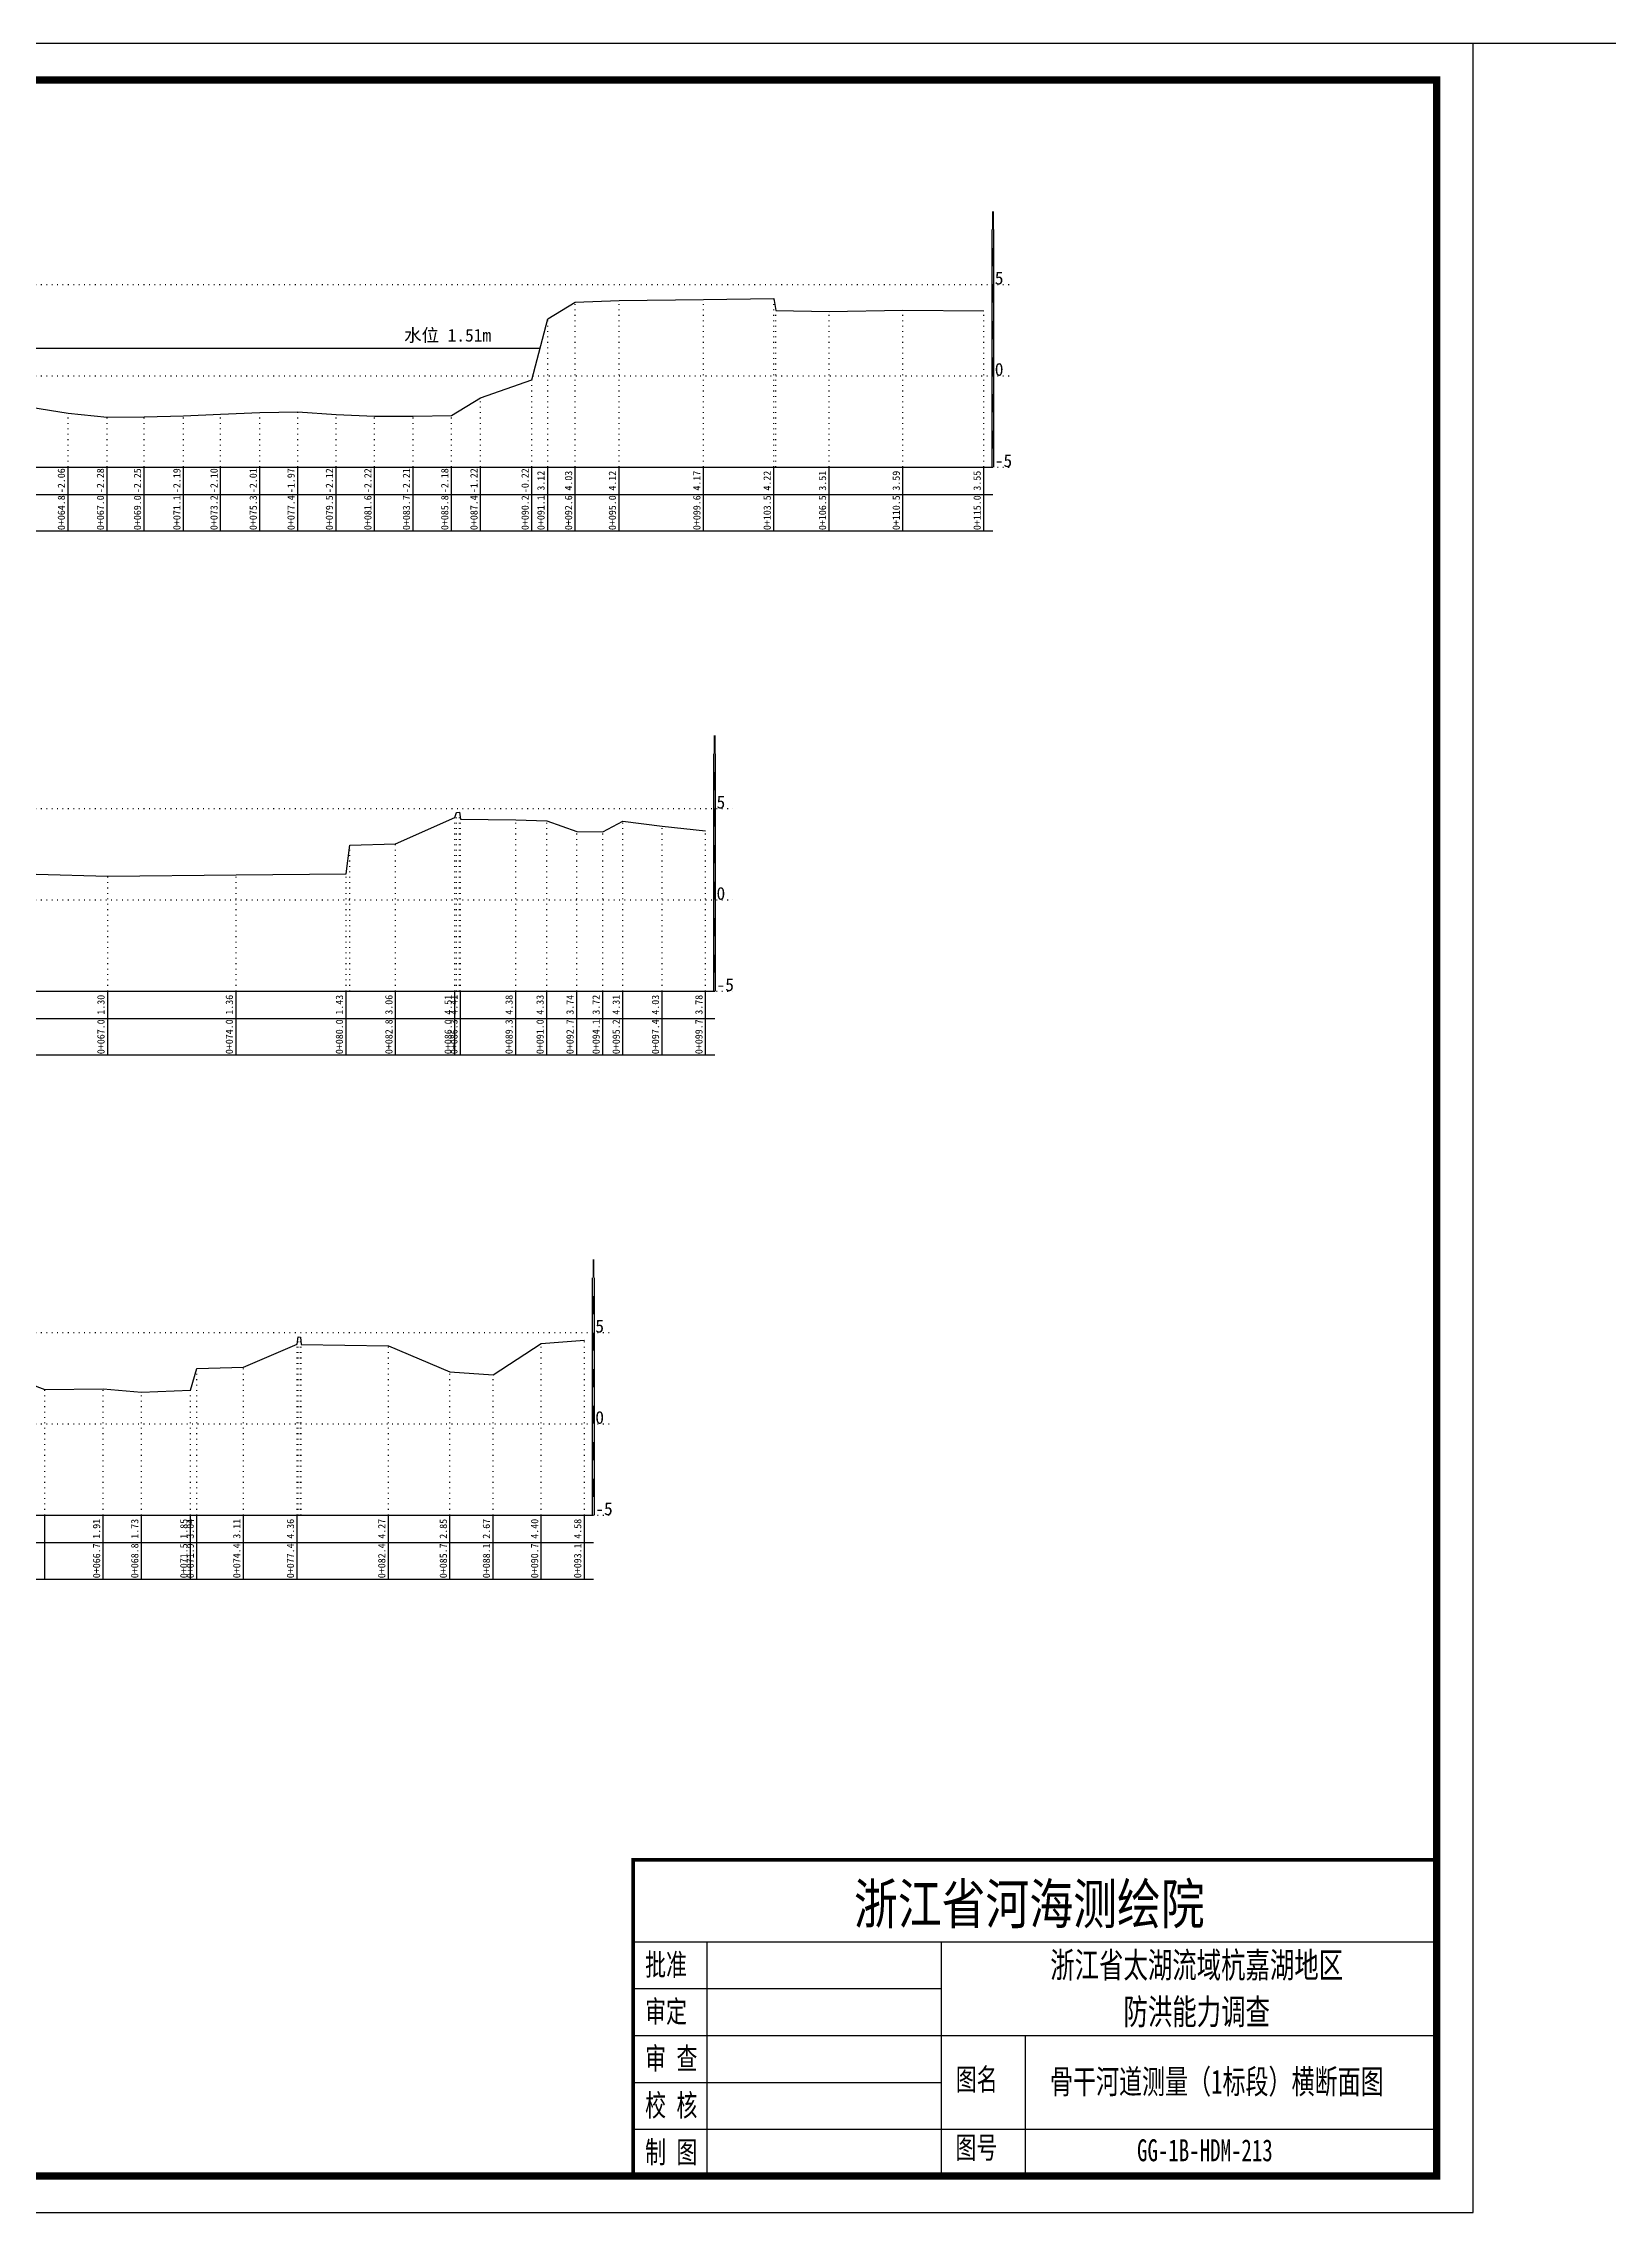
# Model space of a CAD drawing. Header units: millimetres. Extents: x 519117 to 522827, y 3371934 to 3372231.
# Drawn here: x 521690.8 to 521905.1, y 3371934.1 to 3372231.1 of the extents above; entities that cross this region are included whole.
import ezdxf
from ezdxf.enums import TextEntityAlignment as Align

# ---------------------------------------------------------------- set-up
doc = ezdxf.new("R2010")
doc.units = ezdxf.units.MM
doc.header["$LTSCALE"] = 0.4
doc.header["$MEASUREMENT"] = 0
doc.linetypes.add('X4', pattern=[1.6, 0, -1.6])
for name, color, linetype in [('DMX', 1, 'Continuous'), ('TEXT', 7, 'Continuous'), ('zdm1', 5, 'Continuous'), ('ZDMT5', 3, 'Continuous'), ('图框', 7, 'Continuous'), ('比例尺', 3, 'Continuous'), ('水位', 4, 'Continuous')]:
    doc.layers.add(name, color=color, linetype=linetype)
doc.styles.add('HDM', font='仿宋_GB2312.ttf')
doc.styles.add('tk2', font='SimSun.ttf', dxfattribs={"width": 0.8})

msp = doc.modelspace()

# ---------------------------------------------------------------- linework, layer by layer
at = {"lineweight": 100, "const_width": 0.5}
msp.add_lwpolyline([(521881.53, 3371982.35), (521771.53, 3371982.35), (521771.53, 3371939.06), (521881.53, 3371939.06), (521881.53, 3371982.35)], dxfattribs=at)
at = {"linetype": 'Continuous', "elevation": 0}
msp.add_lwpolyline([(521771.53, 3371971.15), (521771.53, 3371939.06)], dxfattribs=at)
at = {"layer": 'DMX', "linetype": 'Continuous', "flags": 128}
for points in [[(521689.03, 3372181.27), (521694.13, 3372180.42), (521699.48, 3372179.87), (521704.56, 3372179.95), (521709.96, 3372180.09), (521715.03, 3372180.32), (521720.41, 3372180.54), (521725.58, 3372180.64), (521730.83, 3372180.27), (521736.11, 3372180.02), (521741.38, 3372180.04), (521746.63, 3372180.12), (521750.63, 3372182.52), (521757.63, 3372185.02), (521759.81, 3372193.37), (521763.58, 3372195.64), (521769.58, 3372195.87), (521781.16, 3372195.99), (521790.78, 3372196.12), (521791.06, 3372194.47), (521798.36, 3372194.34), (521808.46, 3372194.54), (521819.53, 3372194.44)], [(521689.78, 3372117.31), (521699.56, 3372117.06), (521717.13, 3372117.21), (521732.21, 3372117.38), (521732.73, 3372121.31), (521738.98, 3372121.46), (521747.11, 3372125.08), (521747.33, 3372125.78), (521747.73, 3372125.81), (521747.88, 3372124.83), (521755.43, 3372124.76), (521759.68, 3372124.63), (521763.78, 3372123.16), (521767.36, 3372123.11), (521770.11, 3372124.58), (521775.48, 3372123.88), (521781.43, 3372123.26)], [(521686.86, 3372048.3), (521690.96, 3372046.78), (521698.96, 3372046.83), (521704.18, 3372046.38), (521710.91, 3372046.68), (521711.78, 3372049.65), (521718.16, 3372049.83), (521725.51, 3372052.95), (521725.63, 3372053.95), (521725.96, 3372053.93), (521726.06, 3372052.93), (521738.01, 3372052.73), (521746.43, 3372049.18), (521752.33, 3372048.75), (521758.93, 3372053.08), (521764.83, 3372053.53)]]:
    msp.add_lwpolyline(points, dxfattribs=at)
at = {"layer": 'TEXT', "color": 0}
for p, q in [((521771.53, 3371971.15, 0), (521881.53, 3371971.15, 0)), ((521781.62, 3371971.15, 0), (521781.62, 3371945.48, 0)), ((521813.7, 3371971.15, 0), (521813.7, 3371945.48, 0)), ((521771.53, 3371964.73, 0), (521813.7, 3371964.73, 0)), ((521771.53, 3371958.31, 0), (521813.7, 3371958.31, 0)), ((521813.7, 3371958.31, 0), (521881.53, 3371958.31, 0)), ((521825.18, 3371958.31, 0), (521825.18, 3371939.06, 0)), ((521771.53, 3371951.9, 0), (521813.7, 3371951.9, 0)), ((521771.53, 3371945.48, 0), (521881.53, 3371945.48, 0)), ((521781.62, 3371945.48, 0), (521781.62, 3371939.06, 0)), ((521813.7, 3371945.48, 0), (521813.7, 3371939.06, 0))]:
    msp.add_line(p, q, dxfattribs=at)
at = {"layer": 'zdm1', "linetype": 'Continuous'}
for p, q in [((521820.66, 3372173.06), (521820.66, 3372205.56)), ((521820.91, 3372173.06), (521820.91, 3372205.56)), ((521532.11, 3372173.06), (521820.78, 3372173.06)), ((521520.86, 3372169.31), (521820.78, 3372169.31)), ((521520.86, 3372164.31), (521820.78, 3372164.31)), ((521782.56, 3372101.31), (521782.56, 3372133.81)), ((521782.81, 3372101.31), (521782.81, 3372133.81)), ((521532.11, 3372101.31), (521782.68, 3372101.31)), ((521520.86, 3372097.56), (521782.68, 3372097.56)), ((521520.86, 3372092.56), (521782.68, 3372092.56)), ((521765.96, 3372029.56), (521765.96, 3372062.06)), ((521766.21, 3372029.56), (521766.21, 3372062.06)), ((521532.11, 3372029.56), (521766.08, 3372029.56)), ((521520.86, 3372025.81), (521766.08, 3372025.81)), ((521520.86, 3372020.81), (521766.08, 3372020.81))]:
    msp.add_line(p, q, dxfattribs=at)
at = {"layer": 'zdm1', "linetype": 'X4'}
for p, q in [((521528.36, 3372198.06), (521823.28, 3372198.06)), ((521528.36, 3372185.56), (521823.28, 3372185.56)), ((521528.36, 3372173.06), (521823.28, 3372173.06)), ((521528.36, 3372126.31), (521785.18, 3372126.31)), ((521528.36, 3372113.81), (521785.18, 3372113.81)), ((521528.36, 3372101.31), (521785.18, 3372101.31)), ((521528.36, 3372054.56), (521768.58, 3372054.56)), ((521528.36, 3372042.06), (521768.58, 3372042.06)), ((521528.36, 3372029.56), (521768.58, 3372029.56))]:
    msp.add_line(p, q, dxfattribs=at)
at = {"layer": 'zdm1', "linetype": 'Continuous', "flags": 128}
for points in [[(521820.78, 3372205.56, 0.25, 0.25, 0), (521820.78, 3372208.06, 0.25, 0.25, 0)], [(521820.78, 3372200.56, 0.25, 0.25, 0), (521820.78, 3372203.06, 0.25, 0.25, 0)], [(521820.78, 3372195.56, 0.25, 0.25, 0), (521820.78, 3372198.06, 0.25, 0.25, 0)], [(521820.78, 3372190.56, 0.25, 0.25, 0), (521820.78, 3372193.06, 0.25, 0.25, 0)], [(521820.78, 3372185.56, 0.25, 0.25, 0), (521820.78, 3372188.06, 0.25, 0.25, 0)], [(521820.78, 3372180.56, 0.25, 0.25, 0), (521820.78, 3372183.06, 0.25, 0.25, 0)], [(521820.78, 3372175.56, 0.25, 0.25, 0), (521820.78, 3372178.06, 0.25, 0.25, 0)], [(521782.68, 3372133.81, 0.25, 0.25, 0), (521782.68, 3372136.31, 0.25, 0.25, 0)], [(521782.68, 3372128.81, 0.25, 0.25, 0), (521782.68, 3372131.31, 0.25, 0.25, 0)], [(521782.68, 3372123.81, 0.25, 0.25, 0), (521782.68, 3372126.31, 0.25, 0.25, 0)], [(521782.68, 3372118.81, 0.25, 0.25, 0), (521782.68, 3372121.31, 0.25, 0.25, 0)], [(521782.68, 3372113.81, 0.25, 0.25, 0), (521782.68, 3372116.31, 0.25, 0.25, 0)], [(521782.68, 3372108.81, 0.25, 0.25, 0), (521782.68, 3372111.31, 0.25, 0.25, 0)], [(521782.68, 3372103.81, 0.25, 0.25, 0), (521782.68, 3372106.31, 0.25, 0.25, 0)], [(521766.08, 3372062.06, 0.25, 0.25, 0), (521766.08, 3372064.56, 0.25, 0.25, 0)], [(521766.08, 3372057.06, 0.25, 0.25, 0), (521766.08, 3372059.56, 0.25, 0.25, 0)], [(521766.08, 3372052.06, 0.25, 0.25, 0), (521766.08, 3372054.56, 0.25, 0.25, 0)], [(521766.08, 3372047.06, 0.25, 0.25, 0), (521766.08, 3372049.56, 0.25, 0.25, 0)], [(521766.08, 3372042.06, 0.25, 0.25, 0), (521766.08, 3372044.56, 0.25, 0.25, 0)], [(521766.08, 3372037.06, 0.25, 0.25, 0), (521766.08, 3372039.56, 0.25, 0.25, 0)], [(521766.08, 3372032.06, 0.25, 0.25, 0), (521766.08, 3372034.56, 0.25, 0.25, 0)]]:
    msp.add_lwpolyline(points, format="xyseb", dxfattribs=at)
at = {"layer": 'ZDMT5', "linetype": 'X4'}
for p, q in [((521763.58, 3372173.06), (521763.58, 3372195.64)), ((521769.58, 3372173.06), (521769.58, 3372195.87)), ((521781.16, 3372173.06), (521781.16, 3372195.99)), ((521790.78, 3372173.06), (521790.78, 3372196.12)), ((521791.06, 3372173.06), (521791.06, 3372194.47)), ((521808.46, 3372173.06), (521808.46, 3372194.54)), ((521819.53, 3372173.06), (521819.53, 3372194.44)), ((521759.81, 3372173.06), (521759.81, 3372193.37)), ((521798.36, 3372173.06), (521798.36, 3372194.34)), ((521757.63, 3372173.06), (521757.63, 3372185.02)), ((521694.13, 3372173.06), (521694.13, 3372180.42)), ((521699.48, 3372173.06), (521699.48, 3372179.87)), ((521704.56, 3372173.06), (521704.56, 3372179.95)), ((521709.96, 3372173.06), (521709.96, 3372180.09)), ((521715.03, 3372173.06), (521715.03, 3372180.32)), ((521720.41, 3372173.06), (521720.41, 3372180.54)), ((521725.58, 3372173.06), (521725.58, 3372180.64)), ((521730.83, 3372173.06), (521730.83, 3372180.27)), ((521736.11, 3372173.06), (521736.11, 3372180.02)), ((521741.38, 3372173.06), (521741.38, 3372180.04)), ((521746.63, 3372173.06), (521746.63, 3372180.12)), ((521750.63, 3372173.06), (521750.63, 3372182.52)), ((521747.11, 3372101.31), (521747.11, 3372125.08)), ((521747.33, 3372101.31), (521747.33, 3372125.78)), ((521747.73, 3372101.31), (521747.73, 3372125.81)), ((521747.88, 3372101.31), (521747.88, 3372124.83)), ((521755.43, 3372101.31), (521755.43, 3372124.76)), ((521759.68, 3372101.31), (521759.68, 3372124.63)), ((521763.78, 3372101.31), (521763.78, 3372123.16)), ((521770.11, 3372101.31), (521770.11, 3372124.58)), ((521775.48, 3372101.31), (521775.48, 3372123.88)), ((521781.43, 3372101.31), (521781.43, 3372123.26)), ((521732.73, 3372101.31), (521732.73, 3372121.31)), ((521738.98, 3372101.31), (521738.98, 3372121.46)), ((521767.36, 3372101.31), (521767.36, 3372123.11)), ((521732.21, 3372101.31), (521732.21, 3372117.38)), ((521699.56, 3372101.31), (521699.56, 3372117.06)), ((521717.13, 3372101.31), (521717.13, 3372117.21)), ((521725.51, 3372029.56), (521725.51, 3372052.95)), ((521725.63, 3372029.56), (521725.63, 3372053.95)), ((521725.96, 3372029.56), (521725.96, 3372053.93)), ((521726.06, 3372029.56), (521726.06, 3372052.93)), ((521738.01, 3372029.56), (521738.01, 3372052.73)), ((521758.93, 3372029.56), (521758.93, 3372053.08)), ((521764.83, 3372029.56), (521764.83, 3372053.53)), ((521711.78, 3372029.56), (521711.78, 3372049.65)), ((521718.16, 3372029.56), (521718.16, 3372049.83)), ((521746.43, 3372029.56), (521746.43, 3372049.18)), ((521690.96, 3372029.56), (521690.96, 3372046.78)), ((521698.96, 3372029.56), (521698.96, 3372046.83)), ((521704.18, 3372029.56), (521704.18, 3372046.38)), ((521710.91, 3372029.56), (521710.91, 3372046.68)), ((521752.33, 3372029.56), (521752.33, 3372048.75))]:
    msp.add_line(p, q, dxfattribs=at)
at = {"layer": 'ZDMT5', "linetype": 'Continuous'}
for p, q in [((521694.13, 3372164.31), (521694.13, 3372173.06)), ((521699.48, 3372164.31), (521699.48, 3372173.06)), ((521704.56, 3372164.31), (521704.56, 3372173.06)), ((521709.96, 3372164.31), (521709.96, 3372173.06)), ((521715.03, 3372164.31), (521715.03, 3372173.06)), ((521720.41, 3372164.31), (521720.41, 3372173.06)), ((521725.58, 3372164.31), (521725.58, 3372173.06)), ((521730.83, 3372164.31), (521730.83, 3372173.06)), ((521736.11, 3372164.31), (521736.11, 3372173.06)), ((521741.38, 3372164.31), (521741.38, 3372173.06)), ((521746.63, 3372164.31), (521746.63, 3372173.06)), ((521750.63, 3372164.31), (521750.63, 3372173.06)), ((521757.63, 3372164.31), (521757.63, 3372173.06)), ((521759.81, 3372164.31), (521759.81, 3372173.06)), ((521763.58, 3372164.31), (521763.58, 3372173.06)), ((521769.58, 3372164.31), (521769.58, 3372173.06)), ((521781.16, 3372164.31), (521781.16, 3372173.06)), ((521790.78, 3372164.31), (521790.78, 3372173.06)), ((521798.36, 3372164.31), (521798.36, 3372173.06)), ((521808.46, 3372164.31), (521808.46, 3372173.06)), ((521819.53, 3372164.31), (521819.53, 3372173.06)), ((521699.56, 3372092.56), (521699.56, 3372101.31)), ((521717.13, 3372092.56), (521717.13, 3372101.31)), ((521732.21, 3372092.56), (521732.21, 3372101.31)), ((521738.98, 3372092.56), (521738.98, 3372101.31)), ((521747.11, 3372092.56), (521747.11, 3372101.31)), ((521747.88, 3372092.56), (521747.88, 3372101.31)), ((521755.43, 3372092.56), (521755.43, 3372101.31)), ((521759.68, 3372092.56), (521759.68, 3372101.31)), ((521763.78, 3372092.56), (521763.78, 3372101.31)), ((521767.36, 3372092.56), (521767.36, 3372101.31)), ((521770.11, 3372092.56), (521770.11, 3372101.31)), ((521775.48, 3372092.56), (521775.48, 3372101.31)), ((521781.43, 3372092.56), (521781.43, 3372101.31)), ((521690.96, 3372020.81), (521690.96, 3372029.56)), ((521698.96, 3372020.81), (521698.96, 3372029.56)), ((521704.18, 3372020.81), (521704.18, 3372029.56)), ((521710.91, 3372020.81), (521710.91, 3372029.56)), ((521711.78, 3372020.81), (521711.78, 3372029.56)), ((521718.16, 3372020.81), (521718.16, 3372029.56)), ((521725.51, 3372020.81), (521725.51, 3372029.56)), ((521738.01, 3372020.81), (521738.01, 3372029.56)), ((521746.43, 3372020.81), (521746.43, 3372029.56)), ((521752.33, 3372020.81), (521752.33, 3372029.56)), ((521758.93, 3372020.81), (521758.93, 3372029.56)), ((521764.83, 3372020.81), (521764.83, 3372029.56))]:
    msp.add_line(p, q, dxfattribs=at)
at = {"layer": '图框', "flags": 128}
msp.add_lwpolyline([(521466.53, 3371934.06), (521886.53, 3371934.06), (521886.53, 3372231.06), (521466.53, 3372231.06)], close=True, dxfattribs=at)
at = {"layer": '图框', "const_width": 1, "flags": 128}
msp.add_lwpolyline([(521491.53, 3371939.06), (521881.53, 3371939.06), (521881.53, 3372226.06), (521491.53, 3372226.06)], close=True, dxfattribs=at)
at = {"layer": '比例尺', "linetype": 'Continuous'}
msp.add_line((521936.53, 3372231.06), (521886.53, 3372231.06), dxfattribs=at)
at = {"layer": '水位', "color": 6, "linetype": 'Continuous', "flags": 128}
msp.add_lwpolyline([(521689.03, 3372189.34), (521694.13, 3372189.34), (521699.48, 3372189.34), (521704.56, 3372189.34), (521709.96, 3372189.34), (521715.03, 3372189.34), (521720.41, 3372189.34), (521725.58, 3372189.34), (521730.83, 3372189.34), (521736.11, 3372189.34), (521741.38, 3372189.34), (521746.63, 3372189.34), (521750.63, 3372189.34), (521757.63, 3372189.34), (521758.76, 3372189.34)], dxfattribs=at)

# ---------------------------------------------------------------- texts
at = {"layer": 'TEXT', "color": 7, "ltscale": 8, "style": 'tk2'}
for tag, p, s, height, width in [('浙江省河海测绘院', (521801.75, 3371973.58, 0), '（单位名称）', 5.5, 0.8), ('批准', (521773.15, 3371966.52, 0), '批准', 3, 0.7), ('审定', (521773.15, 3371960.1, 0), '审定', 3, 0.7), ('审 查', (521773.15, 3371953.68, 0), '审 查', 3, 0.7), ('图名', (521815.69, 3371950.81, 0), '审查', 3, 0.7), ('校 核', (521773.15, 3371947.27, 0), '校 核', 3, 0.7), ('制 图', (521773.15, 3371940.85, 0), '制 图', 3, 0.7), ('图号', (521815.64, 3371941.48, 0), '图号', 3, 0.7)]:
    msp.add_attdef(tag, p, s, height=height, dxfattribs=dict(at, width=width))
at = {"layer": 'TEXT', "color": 0, "style": 'tk2', "width": 0.7}
for tag, text, height, p in [('浙江省太湖流域杭嘉湖地区', '浙江省太湖流域杭嘉湖地区', 3.5, (521848.68, 3371967.96, -206.67)), ('防洪能力调查', '防洪能力调查', 3.5, (521848.68, 3371961.57, -206.67)), ('骨干河道测量（1标段）横断面图', '骨干河道测量（1标段）横断面图', 3.3, (521851.43, 3371952, -206.67)), ('GG-1B-HDM-213', 'GG-1B-HDM-001', 3, (521849.8, 3371942.6, -206.67))]:
    msp.add_attdef(tag, text=text, height=height, dxfattribs=at).set_placement(p, align=Align.MIDDLE_CENTER)
at = {"layer": 'zdm1', "linetype": 'Continuous', "style": 'HDM'}
for s, p in [('5', (521821.03, 3372198.06)), ('0', (521821.03, 3372185.56)), ('-5', (521821.03, 3372173.06)), ('5', (521782.93, 3372126.31)), ('0', (521782.93, 3372113.81)), ('-5', (521782.93, 3372101.31)), ('5', (521766.33, 3372054.56)), ('0', (521766.33, 3372042.06)), ('-5', (521766.33, 3372029.56))]:
    msp.add_text(s, height=1.75, dxfattribs=at).set_placement(p)
at = {"layer": 'ZDMT5', "linetype": 'Continuous', "style": 'HDM'}
for s, p in [('-2.06', (521694.01, 3372171.19)), ('-2.28', (521699.36, 3372171.19)), ('-2.25', (521704.43, 3372171.19)), ('-2.19', (521709.83, 3372171.19)), ('-2.10', (521714.91, 3372171.19)), ('-2.01', (521720.28, 3372171.19)), ('-1.97', (521725.46, 3372171.19)), ('-2.12', (521730.71, 3372171.19)), ('-2.22', (521735.98, 3372171.19)), ('-2.21', (521741.26, 3372171.19)), ('-2.18', (521746.51, 3372171.19)), ('-1.22', (521750.51, 3372171.19)), ('-0.22', (521757.51, 3372171.19)), ('3.12', (521759.68, 3372171.19)), ('4.03', (521763.46, 3372171.19)), ('4.12', (521769.46, 3372171.19)), ('4.17', (521781.03, 3372171.19)), ('4.22', (521790.66, 3372171.19)), ('3.51', (521798.23, 3372171.19)), ('3.59', (521808.33, 3372171.19)), ('3.55', (521819.41, 3372171.19)), ('0+064.8', (521694.01, 3372166.81)), ('0+067.0', (521699.36, 3372166.81)), ('0+069.0', (521704.43, 3372166.81)), ('0+071.1', (521709.83, 3372166.81)), ('0+073.2', (521714.91, 3372166.81)), ('0+075.3', (521720.28, 3372166.81)), ('0+077.4', (521725.46, 3372166.81)), ('0+079.5', (521730.71, 3372166.81)), ('0+081.6', (521735.98, 3372166.81)), ('0+083.7', (521741.26, 3372166.81)), ('0+085.8', (521746.51, 3372166.81)), ('0+087.4', (521750.51, 3372166.81)), ('0+090.2', (521757.51, 3372166.81)), ('0+091.1', (521759.68, 3372166.81)), ('0+092.6', (521763.46, 3372166.81)), ('0+095.0', (521769.46, 3372166.81)), ('0+099.6', (521781.03, 3372166.81)), ('0+103.5', (521790.66, 3372166.81)), ('0+106.5', (521798.23, 3372166.81)), ('0+110.5', (521808.33, 3372166.81)), ('0+115.0', (521819.41, 3372166.81)), ('1.30', (521699.43, 3372099.44)), ('1.36', (521717.01, 3372099.44)), ('1.43', (521732.08, 3372099.44)), ('3.06', (521738.86, 3372099.44)), ('4.51', (521746.98, 3372099.44)), ('4.41', (521747.76, 3372099.44)), ('4.38', (521755.31, 3372099.44)), ('4.33', (521759.56, 3372099.44)), ('3.74', (521763.66, 3372099.44)), ('3.72', (521767.23, 3372099.44)), ('4.31', (521769.98, 3372099.44)), ('4.03', (521775.36, 3372099.44)), ('3.78', (521781.31, 3372099.44)), ('0+067.0', (521699.43, 3372095.06)), ('0+074.0', (521717.01, 3372095.06)), ('0+080.0', (521732.08, 3372095.06)), ('0+082.8', (521738.86, 3372095.06)), ('0+086.0', (521746.98, 3372095.06)), ('0+086.3', (521747.76, 3372095.06)), ('0+089.3', (521755.31, 3372095.06)), ('0+091.0', (521759.56, 3372095.06)), ('0+092.7', (521763.66, 3372095.06)), ('0+094.1', (521767.23, 3372095.06)), ('0+095.2', (521769.98, 3372095.06)), ('0+097.4', (521775.36, 3372095.06)), ('0+099.7', (521781.31, 3372095.06)), ('1.91', (521698.83, 3372027.69)), ('1.73', (521704.06, 3372027.69)), ('1.85', (521710.78, 3372027.69)), ('3.04', (521711.66, 3372027.69)), ('3.11', (521718.03, 3372027.69)), ('4.36', (521725.38, 3372027.69)), ('4.27', (521737.88, 3372027.69)), ('2.85', (521746.31, 3372027.69)), ('2.67', (521752.21, 3372027.69)), ('4.40', (521758.81, 3372027.69)), ('4.58', (521764.71, 3372027.69)), ('0+066.7', (521698.83, 3372023.31)), ('0+068.8', (521704.06, 3372023.31)), ('0+071.5', (521710.78, 3372023.31)), ('0+071.9', (521711.66, 3372023.31)), ('0+074.4', (521718.03, 3372023.31)), ('0+077.4', (521725.38, 3372023.31)), ('0+082.4', (521737.88, 3372023.31)), ('0+085.7', (521746.31, 3372023.31)), ('0+088.1', (521752.21, 3372023.31)), ('0+090.7', (521758.81, 3372023.31)), ('0+093.1', (521764.71, 3372023.31))]:
    msp.add_text(s, height=1, rotation=90, dxfattribs=at).set_placement(p, align=Align.BOTTOM_CENTER)
at = {"layer": '水位', "color": 6, "style": 'HDM'}
msp.add_text('水位 1.51m ', height=1.75, dxfattribs=at).set_placement((521746.7, 3372191.15), align=Align.MIDDLE)

doc.saveas('drawing.dxf')
